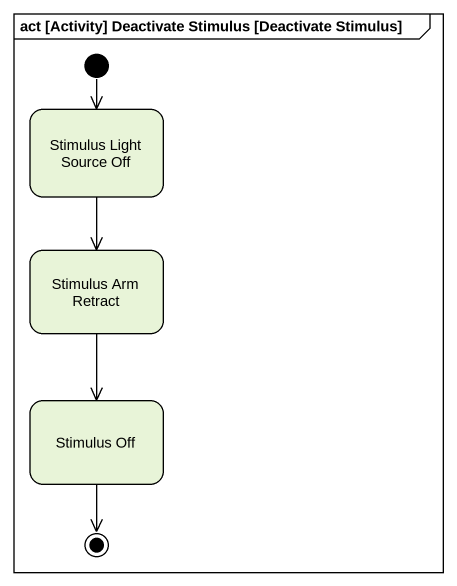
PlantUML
@startuml
mainframe act [Activity] Deactivate Stimulus [Deactivate Stimulus]
hide empty description
state "Stimulus Light Source Off" as Stimulus_Light_Source_Off
state "Stimulus Arm Retract" as Stimulus_Arm_Retract
state "Stimulus Off" as Stimulus_Off
[*] --> Stimulus_Light_Source_Off
Stimulus_Light_Source_Off --> Stimulus_Arm_Retract
Stimulus_Arm_Retract --> Stimulus_Off
Stimulus_Off --> [*]
@enduml
